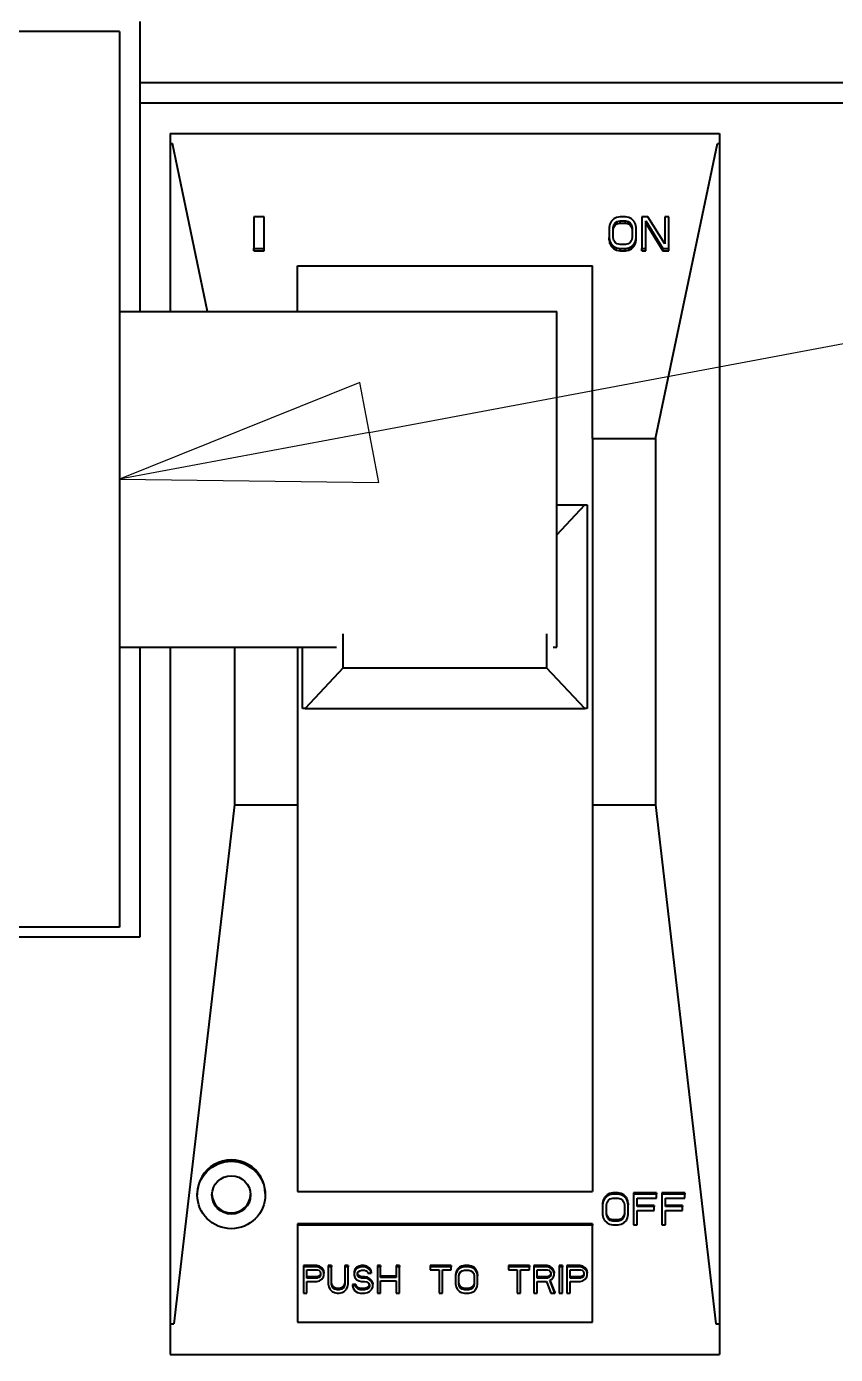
# Model space of a CAD drawing. Header units: millimetres. Extents: x 0 to 5945, y 0 to 4205.
# Drawn here: x 1846.2 to 1885.9, y 522.6 to 587.9 of the extents above; entities that cross this region are included whole.
import ezdxf

# ---------------------------------------------------------------- set-up
doc = ezdxf.new("R2010")
doc.units = ezdxf.units.MM
doc.header["$LTSCALE"] = 5
doc.layers.add('가시적인 것(ISO)', color=3, linetype='Continuous', lineweight=40)
doc.layers.add('기호(ISO)', color=5, linetype='Continuous', lineweight=25)

# ---------------------------------------------------------------- blocks, each defined once
blk = doc.blocks.new('품번기호10')
at = {"layer": '기호(ISO)', "color": 7}
for p, q in [((372.604, 113.586), (428.983, 124.166)), ((372.512, 114.077), (370.147, 113.125)), ((372.697, 113.094), (372.512, 114.077)), ((372.604, 113.586), (370.147, 113.125)), ((370.147, 113.125), (372.697, 113.094))]:
    blk.add_line(p, q, dxfattribs=at)
at = {"layer": '기호(ISO)', "color": 7, "flags": 128}
blk.add_lwpolyline([(372.512, 114.077), (370.147, 113.125)], dxfattribs=at)
at = {"layer": '기호(ISO)', "color": 7}
blk.add_solid([(372.512, 114.077), (370.147, 113.125), (372.697, 113.094), (372.512, 114.077)], dxfattribs=at)

msp = doc.modelspace()

# ---------------------------------------------------------------- linework, layer by layer
at = {"layer": '가시적인 것(ISO)'}
for p, q in [((1851.737, 588.123), (1851.737, 573.873)), ((1850.737, 587.623), (1813.533, 587.623)), ((1850.737, 587.623), (1850.737, 543.623)), ((1851.737, 585.123), (1911.737, 585.123)), ((1851.737, 584.123), (1911.737, 584.123)), ((1853.237, 582.623), (1853.237, 582.123)), ((1853.237, 582.623), (1880.237, 582.623)), ((1853.237, 582.123), (1853.237, 573.873)), ((1853.237, 582.123), (1853.342, 582.123)), ((1855.074, 573.873), (1853.342, 582.123)), ((1877.087, 567.623), (1880.132, 582.123)), ((1880.132, 582.123), (1880.237, 582.123)), ((1880.237, 582.623), (1880.237, 582.123)), ((1880.237, 582.123), (1880.237, 524.123)), ((1857.35, 578.527), (1857.35, 576.969)), ((1857.85, 578.527), (1857.35, 578.527)), ((1857.85, 576.969), (1857.85, 578.527)), ((1874.846, 578.162), (1874.812, 577.996)), ((1874.912, 578.295), (1874.846, 578.162)), ((1875.046, 578.427), (1874.912, 578.295)), ((1875.012, 577.996), (1875.046, 578.129)), ((1875.179, 578.494), (1875.046, 578.427)), ((1875.046, 578.129), (1875.112, 578.228)), ((1875.046, 578.015), (1875.046, 578.129)), ((1875.112, 578.228), (1875.212, 578.295)), ((1875.112, 578.115), (1875.112, 578.228)), ((1875.112, 578.115), (1875.212, 578.181)), ((1875.346, 578.527), (1875.179, 578.494)), ((1875.212, 578.295), (1875.346, 578.328)), ((1875.212, 578.181), (1875.212, 578.295)), ((1875.212, 578.181), (1875.346, 578.214)), ((1875.612, 578.527), (1875.346, 578.527)), ((1875.346, 578.328), (1875.612, 578.328)), ((1875.346, 578.214), (1875.346, 578.328)), ((1875.346, 578.214), (1875.612, 578.214)), ((1875.779, 578.494), (1875.612, 578.527)), ((1875.612, 578.328), (1875.746, 578.295)), ((1875.612, 578.214), (1875.612, 578.328)), ((1875.612, 578.214), (1875.746, 578.181)), ((1875.746, 578.295), (1875.846, 578.228)), ((1875.746, 578.181), (1875.746, 578.295)), ((1875.746, 578.181), (1875.846, 578.115)), ((1875.912, 578.427), (1875.779, 578.494)), ((1875.846, 578.228), (1875.912, 578.129)), ((1875.846, 578.115), (1875.846, 578.228)), ((1876.046, 578.295), (1875.912, 578.427)), ((1875.912, 578.129), (1875.946, 577.996)), ((1875.912, 578.015), (1875.912, 578.129)), ((1876.112, 578.162), (1876.046, 578.295)), ((1876.146, 577.996), (1876.112, 578.162)), ((1876.712, 578.527), (1876.412, 578.527)), ((1876.412, 578.527), (1876.412, 576.969)), ((1876.612, 576.969), (1876.612, 578.328)), ((1876.612, 578.328), (1877.446, 576.969)), ((1876.612, 578.214), (1877.446, 576.855)), ((1877.546, 577.201), (1876.712, 578.527)), ((1877.746, 578.527), (1877.546, 578.527)), ((1877.546, 578.527), (1877.546, 577.201)), ((1877.746, 576.969), (1877.746, 578.527)), ((1874.812, 577.996), (1874.812, 577.499)), ((1874.812, 577.499), (1874.846, 577.333)), ((1874.812, 577.385), (1874.812, 577.499)), ((1875.012, 577.883), (1875.046, 578.015)), ((1875.012, 577.499), (1875.012, 577.996)), ((1875.046, 577.366), (1875.012, 577.499)), ((1875.046, 578.015), (1875.112, 578.115)), ((1875.846, 578.115), (1875.912, 578.015)), ((1875.912, 578.015), (1875.946, 577.883)), ((1875.946, 577.499), (1875.912, 577.366)), ((1875.946, 577.996), (1875.946, 577.499)), ((1876.112, 577.333), (1876.146, 577.499)), ((1876.146, 577.499), (1876.146, 577.996)), ((1876.146, 577.385), (1876.146, 577.499)), ((1857.35, 576.855), (1857.35, 576.969)), ((1857.35, 576.969), (1857.85, 576.969)), ((1857.35, 576.855), (1857.85, 576.855)), ((1857.85, 576.855), (1857.85, 576.969)), ((1874.812, 577.385), (1874.846, 577.22)), ((1874.846, 577.333), (1874.912, 577.201)), ((1874.846, 577.22), (1874.846, 577.333)), ((1874.846, 577.22), (1874.912, 577.087)), ((1874.912, 577.201), (1875.046, 577.068)), ((1874.912, 577.087), (1874.912, 577.201)), ((1874.912, 577.087), (1875.046, 576.954)), ((1875.112, 577.267), (1875.046, 577.366)), ((1875.046, 577.068), (1875.179, 577.002)), ((1875.046, 576.954), (1875.046, 577.068)), ((1875.046, 576.954), (1875.179, 576.888)), ((1875.212, 577.201), (1875.112, 577.267)), ((1875.179, 577.002), (1875.346, 576.969)), ((1875.179, 576.888), (1875.179, 577.002)), ((1875.179, 576.888), (1875.346, 576.855)), ((1875.346, 577.168), (1875.212, 577.201)), ((1875.612, 577.168), (1875.346, 577.168)), ((1875.346, 576.969), (1875.612, 576.969)), ((1875.346, 576.855), (1875.346, 576.969)), ((1875.346, 576.855), (1875.612, 576.855)), ((1875.746, 577.201), (1875.612, 577.168)), ((1875.612, 576.969), (1875.779, 577.002)), ((1875.612, 576.855), (1875.612, 576.969)), ((1875.612, 576.855), (1875.779, 576.888)), ((1875.846, 577.267), (1875.746, 577.201)), ((1875.779, 577.002), (1875.912, 577.068)), ((1875.779, 576.888), (1875.779, 577.002)), ((1875.779, 576.888), (1875.912, 576.954)), ((1875.912, 577.366), (1875.846, 577.267)), ((1875.912, 577.068), (1876.046, 577.201)), ((1875.912, 576.954), (1876.046, 577.087)), ((1875.912, 576.954), (1875.912, 577.068)), ((1876.046, 577.201), (1876.112, 577.333)), ((1876.046, 577.087), (1876.112, 577.22)), ((1876.046, 577.087), (1876.046, 577.201)), ((1876.112, 577.22), (1876.146, 577.385)), ((1876.112, 577.22), (1876.112, 577.333)), ((1876.412, 576.969), (1876.612, 576.969)), ((1876.412, 576.855), (1876.412, 576.969)), ((1876.412, 576.855), (1876.612, 576.855)), ((1876.612, 576.855), (1876.612, 576.969)), ((1877.446, 576.969), (1877.746, 576.969)), ((1877.446, 576.855), (1877.446, 576.969)), ((1877.446, 576.855), (1877.746, 576.855)), ((1877.746, 576.855), (1877.746, 576.969)), ((1859.487, 573.873), (1859.487, 576.123)), ((1859.487, 576.123), (1873.987, 576.123)), ((1873.987, 567.623), (1873.987, 576.123)), ((1850.737, 573.873), (1872.237, 573.873)), ((1872.237, 557.373), (1872.237, 573.873)), ((1873.987, 567.623), (1877.087, 567.623)), ((1873.987, 567.623), (1873.987, 549.623)), ((1877.087, 567.623), (1877.087, 549.623)), ((1872.237, 564.366), (1873.612, 564.366)), ((1872.237, 562.899), (1873.612, 564.366)), ((1873.612, 564.366), (1873.737, 564.366)), ((1873.737, 564.366), (1873.737, 554.366)), ((1861.737, 556.366), (1861.737, 558.04)), ((1871.737, 558.04), (1871.737, 556.366)), ((1850.737, 557.373), (1861.412, 557.373)), ((1851.737, 557.373), (1851.737, 543.123)), ((1853.237, 557.373), (1853.237, 524.123)), ((1856.387, 557.373), (1856.387, 549.623)), ((1859.487, 557.373), (1859.487, 549.623)), ((1859.737, 554.366), (1859.737, 557.373)), ((1872.062, 557.373), (1872.237, 557.373)), ((1861.737, 556.366), (1859.862, 554.366)), ((1861.737, 556.366), (1871.737, 556.366)), ((1873.612, 554.366), (1871.737, 556.366)), ((1859.862, 554.366), (1859.737, 554.366)), ((1859.862, 554.366), (1873.612, 554.366)), ((1873.737, 554.366), (1873.612, 554.366)), ((1856.387, 549.623), (1853.412, 524.123)), ((1856.387, 549.623), (1859.487, 549.623)), ((1859.487, 549.623), (1859.487, 530.623)), ((1873.987, 549.623), (1873.987, 530.623)), ((1873.987, 549.623), (1877.087, 549.623)), ((1877.087, 549.623), (1880.062, 524.123)), ((1850.737, 543.623), (1792.737, 543.623)), ((1851.737, 543.123), (1795.737, 543.123)), ((1854.567, 530.524), (1854.567, 530.459)), ((1857.907, 530.524), (1857.907, 530.459)), ((1859.487, 530.623), (1873.987, 530.623)), ((1874.835, 530.527), (1874.708, 530.462)), ((1874.993, 530.559), (1874.835, 530.527)), ((1874.835, 530.527), (1874.835, 530.462)), ((1874.993, 530.494), (1874.835, 530.462)), ((1875.247, 530.559), (1874.993, 530.559)), ((1874.993, 530.559), (1874.993, 530.494)), ((1875.247, 530.494), (1874.993, 530.494)), ((1875.405, 530.527), (1875.247, 530.559)), ((1875.247, 530.559), (1875.247, 530.494)), ((1875.405, 530.462), (1875.247, 530.494)), ((1875.532, 530.462), (1875.405, 530.527)), ((1875.405, 530.527), (1875.405, 530.462)), ((1877.147, 530.559), (1876.007, 530.559)), ((1876.007, 530.559), (1876.007, 530.494)), ((1877.147, 530.494), (1876.007, 530.494)), ((1876.007, 530.494), (1876.007, 528.987)), ((1877.147, 530.559), (1877.147, 530.494)), ((1877.147, 530.302), (1877.147, 530.494)), ((1878.54, 530.559), (1877.4, 530.559)), ((1877.4, 530.559), (1877.4, 530.494)), ((1878.54, 530.494), (1877.4, 530.494)), ((1877.4, 530.494), (1877.4, 528.987)), ((1878.54, 530.559), (1878.54, 530.494)), ((1878.54, 530.302), (1878.54, 530.494)), ((1874.518, 530.206), (1874.487, 530.046)), ((1874.518, 530.142), (1874.487, 529.981)), ((1874.487, 530.046), (1874.487, 529.981)), ((1874.487, 529.981), (1874.487, 529.5)), ((1874.582, 530.334), (1874.518, 530.206)), ((1874.582, 530.27), (1874.518, 530.142)), ((1874.518, 530.206), (1874.518, 530.142)), ((1874.708, 530.462), (1874.582, 530.334)), ((1874.708, 530.398), (1874.582, 530.27)), ((1874.582, 530.334), (1874.582, 530.27)), ((1874.677, 529.981), (1874.708, 530.11)), ((1874.677, 529.5), (1874.677, 529.981)), ((1874.835, 530.462), (1874.708, 530.398)), ((1874.708, 530.462), (1874.708, 530.398)), ((1874.708, 530.11), (1874.772, 530.206)), ((1874.772, 530.206), (1874.867, 530.27)), ((1874.867, 530.27), (1874.993, 530.302)), ((1874.993, 530.302), (1875.247, 530.302)), ((1875.247, 530.302), (1875.373, 530.27)), ((1875.373, 530.27), (1875.468, 530.206)), ((1875.532, 530.398), (1875.405, 530.462)), ((1875.468, 530.206), (1875.532, 530.11)), ((1875.658, 530.334), (1875.532, 530.462)), ((1875.532, 530.462), (1875.532, 530.398)), ((1875.658, 530.27), (1875.532, 530.398)), ((1875.532, 530.11), (1875.563, 529.981)), ((1875.563, 529.981), (1875.563, 529.5)), ((1875.722, 530.206), (1875.658, 530.334)), ((1875.658, 530.334), (1875.658, 530.27)), ((1875.722, 530.142), (1875.658, 530.27)), ((1875.753, 530.046), (1875.722, 530.206)), ((1875.722, 530.206), (1875.722, 530.142)), ((1875.753, 529.981), (1875.722, 530.142)), ((1875.753, 530.046), (1875.753, 529.981)), ((1875.753, 529.5), (1875.753, 529.981)), ((1876.197, 529.885), (1876.197, 530.302)), ((1876.197, 530.302), (1877.147, 530.302)), ((1877.02, 529.949), (1876.197, 529.949)), ((1877.02, 529.885), (1876.197, 529.885)), ((1877.02, 529.949), (1877.02, 529.885)), ((1877.02, 529.693), (1877.02, 529.885)), ((1877.59, 529.885), (1877.59, 530.302)), ((1877.59, 530.302), (1878.54, 530.302)), ((1878.413, 529.949), (1877.59, 529.949)), ((1878.413, 529.885), (1877.59, 529.885)), ((1878.413, 529.949), (1878.413, 529.885)), ((1878.413, 529.693), (1878.413, 529.885)), ((1874.487, 529.5), (1874.518, 529.34)), ((1874.518, 529.34), (1874.582, 529.211)), ((1874.582, 529.211), (1874.708, 529.083)), ((1874.708, 529.436), (1874.677, 529.564)), ((1874.708, 529.372), (1874.677, 529.5)), ((1874.772, 529.34), (1874.708, 529.436)), ((1874.708, 529.436), (1874.708, 529.372)), ((1874.772, 529.276), (1874.708, 529.372)), ((1874.867, 529.276), (1874.772, 529.34)), ((1874.772, 529.34), (1874.772, 529.276)), ((1874.867, 529.211), (1874.772, 529.276)), ((1874.993, 529.244), (1874.867, 529.276)), ((1874.867, 529.276), (1874.867, 529.211)), ((1874.993, 529.179), (1874.867, 529.211)), ((1875.247, 529.244), (1874.993, 529.244)), ((1874.993, 529.244), (1874.993, 529.179)), ((1875.247, 529.179), (1874.993, 529.179)), ((1875.373, 529.276), (1875.247, 529.244)), ((1875.247, 529.244), (1875.247, 529.179)), ((1875.373, 529.211), (1875.247, 529.179)), ((1875.468, 529.34), (1875.373, 529.276)), ((1875.468, 529.276), (1875.373, 529.211)), ((1875.373, 529.276), (1875.373, 529.211)), ((1875.532, 529.436), (1875.468, 529.34)), ((1875.532, 529.372), (1875.468, 529.276)), ((1875.468, 529.34), (1875.468, 529.276)), ((1875.563, 529.564), (1875.532, 529.436)), ((1875.563, 529.5), (1875.532, 529.372)), ((1875.532, 529.436), (1875.532, 529.372)), ((1875.532, 529.083), (1875.658, 529.211)), ((1875.658, 529.211), (1875.722, 529.34)), ((1875.722, 529.34), (1875.753, 529.5)), ((1876.197, 528.987), (1876.197, 529.693)), ((1876.197, 529.693), (1877.02, 529.693)), ((1877.59, 528.987), (1877.59, 529.693)), ((1877.59, 529.693), (1878.413, 529.693)), ((1873.987, 529.036), (1859.487, 529.036)), ((1859.487, 529.036), (1859.487, 528.972)), ((1859.487, 528.972), (1859.487, 524.212)), ((1873.987, 528.972), (1859.487, 528.972)), ((1873.987, 529.036), (1873.987, 528.972)), ((1873.987, 524.212), (1873.987, 528.972)), ((1874.708, 529.083), (1874.835, 529.019)), ((1874.835, 529.019), (1874.993, 528.987)), ((1874.993, 528.987), (1875.247, 528.987)), ((1875.247, 528.987), (1875.405, 529.019)), ((1875.405, 529.019), (1875.532, 529.083)), ((1876.007, 528.987), (1876.197, 528.987)), ((1877.4, 528.987), (1877.59, 528.987)), ((1860.437, 526.989), (1859.787, 526.989)), ((1859.787, 526.989), (1859.787, 526.924)), ((1859.787, 526.924), (1859.787, 525.635)), ((1860.437, 526.924), (1859.787, 526.924)), ((1859.949, 526.376), (1859.949, 526.787)), ((1859.949, 526.787), (1860.464, 526.787)), ((1860.572, 526.961), (1860.437, 526.989)), ((1860.437, 526.989), (1860.437, 526.924)), ((1860.572, 526.897), (1860.437, 526.924)), ((1860.464, 526.787), (1860.545, 526.76)), ((1860.545, 526.76), (1860.599, 526.705)), ((1860.68, 526.879), (1860.572, 526.961)), ((1860.572, 526.961), (1860.572, 526.897)), ((1860.68, 526.815), (1860.572, 526.897)), ((1860.599, 526.705), (1860.626, 526.623)), ((1860.626, 526.605), (1860.599, 526.522)), ((1860.626, 526.623), (1860.626, 526.54)), ((1860.762, 526.769), (1860.68, 526.879)), ((1860.68, 526.879), (1860.68, 526.815)), ((1860.762, 526.705), (1860.68, 526.815)), ((1860.789, 526.687), (1860.762, 526.769)), ((1860.762, 526.769), (1860.762, 526.705)), ((1860.789, 526.623), (1860.762, 526.705)), ((1860.789, 526.687), (1860.789, 526.623)), ((1860.789, 526.513), (1860.789, 526.623)), ((1861.168, 526.989), (1861.005, 526.989)), ((1861.005, 526.989), (1861.005, 526.924)), ((1861.168, 526.924), (1861.005, 526.924)), ((1861.005, 526.924), (1861.005, 526.074)), ((1861.168, 526.989), (1861.168, 526.924)), ((1861.168, 526.074), (1861.168, 526.924)), ((1861.98, 526.989), (1861.818, 526.989)), ((1861.818, 526.989), (1861.818, 526.924)), ((1861.98, 526.924), (1861.818, 526.924)), ((1861.818, 526.924), (1861.818, 526.074)), ((1861.98, 526.989), (1861.98, 526.924)), ((1861.98, 526.074), (1861.98, 526.924)), ((1862.305, 526.797), (1862.278, 526.687)), ((1862.305, 526.732), (1862.278, 526.623)), ((1862.278, 526.687), (1862.278, 526.623)), ((1862.278, 526.623), (1862.278, 526.513)), ((1862.414, 526.906), (1862.305, 526.797)), ((1862.414, 526.842), (1862.305, 526.732)), ((1862.305, 526.797), (1862.305, 526.732)), ((1862.522, 526.961), (1862.414, 526.906)), ((1862.414, 526.906), (1862.414, 526.842)), ((1862.522, 526.897), (1862.414, 526.842)), ((1862.441, 526.595), (1862.468, 526.677)), ((1862.441, 526.54), (1862.441, 526.595)), ((1862.468, 526.522), (1862.442, 526.6)), ((1862.468, 526.677), (1862.549, 526.732)), ((1862.63, 526.989), (1862.522, 526.961)), ((1862.522, 526.961), (1862.522, 526.897)), ((1862.63, 526.924), (1862.522, 526.897)), ((1862.549, 526.732), (1862.63, 526.76)), ((1862.766, 526.989), (1862.63, 526.989)), ((1862.63, 526.989), (1862.63, 526.924)), ((1862.766, 526.924), (1862.63, 526.924)), ((1862.63, 526.76), (1862.793, 526.76)), ((1862.901, 526.961), (1862.766, 526.989)), ((1862.766, 526.989), (1862.766, 526.924)), ((1862.901, 526.897), (1862.766, 526.924)), ((1862.793, 526.76), (1862.874, 526.732)), ((1862.874, 526.732), (1862.928, 526.677)), ((1863.01, 526.879), (1862.901, 526.961)), ((1862.901, 526.961), (1862.901, 526.897)), ((1863.01, 526.815), (1862.901, 526.897)), ((1862.928, 526.677), (1862.955, 526.623)), ((1862.955, 526.623), (1863.118, 526.623)), ((1863.091, 526.769), (1863.01, 526.879)), ((1863.01, 526.879), (1863.01, 526.815)), ((1863.091, 526.705), (1863.01, 526.815)), ((1863.118, 526.687), (1863.091, 526.769)), ((1863.091, 526.769), (1863.091, 526.705)), ((1863.118, 526.623), (1863.091, 526.705)), ((1863.118, 526.687), (1863.118, 526.623)), ((1863.578, 526.989), (1863.416, 526.989)), ((1863.416, 526.989), (1863.416, 526.924)), ((1863.578, 526.924), (1863.416, 526.924)), ((1863.416, 526.924), (1863.416, 525.635)), ((1863.578, 526.989), (1863.578, 526.924)), ((1863.578, 526.403), (1863.578, 526.924)), ((1864.499, 526.989), (1864.337, 526.989)), ((1864.337, 526.989), (1864.337, 526.924)), ((1864.499, 526.924), (1864.337, 526.924)), ((1864.337, 526.924), (1864.337, 526.403)), ((1864.499, 526.989), (1864.499, 526.924)), ((1864.499, 525.635), (1864.499, 526.924)), ((1867.045, 526.989), (1866.016, 526.989)), ((1866.016, 526.989), (1866.016, 526.924)), ((1867.045, 526.924), (1866.016, 526.924)), ((1866.016, 526.924), (1866.016, 526.787)), ((1866.016, 526.787), (1866.449, 526.787)), ((1866.449, 526.787), (1866.449, 525.635)), ((1866.612, 525.635), (1866.612, 526.787)), ((1866.612, 526.787), (1867.045, 526.787)), ((1867.045, 526.989), (1867.045, 526.924)), ((1867.045, 526.787), (1867.045, 526.924)), ((1867.289, 526.687), (1867.262, 526.55)), ((1867.289, 526.623), (1867.262, 526.485)), ((1867.343, 526.797), (1867.289, 526.687)), ((1867.343, 526.732), (1867.289, 526.623)), ((1867.289, 526.687), (1867.289, 526.623)), ((1867.451, 526.906), (1867.343, 526.797)), ((1867.451, 526.842), (1867.343, 526.732)), ((1867.343, 526.797), (1867.343, 526.732)), ((1867.424, 526.485), (1867.451, 526.595)), ((1867.56, 526.961), (1867.451, 526.906)), ((1867.451, 526.906), (1867.451, 526.842)), ((1867.56, 526.897), (1867.451, 526.842)), ((1867.451, 526.595), (1867.505, 526.677)), ((1867.505, 526.677), (1867.587, 526.732)), ((1867.695, 526.989), (1867.56, 526.961)), ((1867.56, 526.961), (1867.56, 526.897)), ((1867.695, 526.924), (1867.56, 526.897)), ((1867.587, 526.732), (1867.695, 526.76)), ((1867.912, 526.989), (1867.695, 526.989)), ((1867.695, 526.989), (1867.695, 526.924)), ((1867.912, 526.924), (1867.695, 526.924)), ((1867.695, 526.76), (1867.912, 526.76)), ((1868.047, 526.961), (1867.912, 526.989)), ((1867.912, 526.989), (1867.912, 526.924)), ((1868.047, 526.897), (1867.912, 526.924)), ((1867.912, 526.76), (1868.02, 526.732)), ((1868.02, 526.732), (1868.101, 526.677)), ((1868.155, 526.906), (1868.047, 526.961)), ((1868.047, 526.961), (1868.047, 526.897)), ((1868.155, 526.842), (1868.047, 526.897)), ((1868.101, 526.677), (1868.155, 526.595)), ((1868.264, 526.797), (1868.155, 526.906)), ((1868.155, 526.906), (1868.155, 526.842)), ((1868.264, 526.732), (1868.155, 526.842)), ((1868.155, 526.595), (1868.183, 526.485)), ((1868.318, 526.687), (1868.264, 526.797)), ((1868.264, 526.797), (1868.264, 526.732)), ((1868.318, 526.623), (1868.264, 526.732)), ((1868.345, 526.55), (1868.318, 526.687)), ((1868.318, 526.687), (1868.318, 526.623)), ((1868.345, 526.485), (1868.318, 526.623)), ((1870.891, 526.989), (1869.862, 526.989)), ((1869.862, 526.989), (1869.862, 526.924)), ((1870.891, 526.924), (1869.862, 526.924)), ((1869.862, 526.924), (1869.862, 526.787)), ((1869.862, 526.787), (1870.295, 526.787)), ((1870.295, 526.787), (1870.295, 525.635)), ((1870.458, 525.635), (1870.458, 526.787)), ((1870.458, 526.787), (1870.891, 526.787)), ((1870.891, 526.989), (1870.891, 526.924)), ((1870.891, 526.787), (1870.891, 526.924)), ((1871.758, 526.989), (1871.108, 526.989)), ((1871.108, 526.989), (1871.108, 526.924)), ((1871.758, 526.924), (1871.108, 526.924)), ((1871.108, 526.924), (1871.108, 525.635)), ((1871.27, 526.376), (1871.27, 526.787)), ((1871.27, 526.787), (1871.785, 526.787)), ((1871.893, 526.961), (1871.758, 526.989)), ((1871.758, 526.989), (1871.758, 526.924)), ((1871.893, 526.897), (1871.758, 526.924)), ((1871.785, 526.787), (1871.866, 526.76)), ((1871.866, 526.76), (1871.92, 526.705)), ((1872.001, 526.879), (1871.893, 526.961)), ((1871.893, 526.961), (1871.893, 526.897)), ((1872.001, 526.815), (1871.893, 526.897)), ((1871.92, 526.705), (1871.947, 526.623)), ((1871.947, 526.605), (1871.92, 526.522)), ((1871.947, 526.623), (1871.947, 526.54)), ((1872.083, 526.769), (1872.001, 526.879)), ((1872.001, 526.879), (1872.001, 526.815)), ((1872.083, 526.705), (1872.001, 526.815)), ((1872.11, 526.687), (1872.083, 526.769)), ((1872.083, 526.769), (1872.083, 526.705)), ((1872.11, 526.623), (1872.083, 526.705)), ((1872.11, 526.687), (1872.11, 526.623)), ((1872.11, 526.513), (1872.11, 526.623)), ((1872.516, 526.989), (1872.353, 526.989)), ((1872.353, 526.989), (1872.353, 526.924)), ((1872.516, 526.924), (1872.353, 526.924)), ((1872.353, 526.924), (1872.353, 525.635)), ((1872.516, 526.989), (1872.516, 526.924)), ((1872.516, 525.635), (1872.516, 526.924)), ((1873.383, 526.989), (1872.733, 526.989)), ((1872.733, 526.989), (1872.733, 526.924)), ((1873.383, 526.924), (1872.733, 526.924)), ((1872.733, 526.924), (1872.733, 525.635)), ((1872.895, 526.376), (1872.895, 526.787)), ((1872.895, 526.787), (1873.41, 526.787)), ((1873.518, 526.961), (1873.383, 526.989)), ((1873.383, 526.989), (1873.383, 526.924)), ((1873.518, 526.897), (1873.383, 526.924)), ((1873.41, 526.787), (1873.491, 526.76)), ((1873.491, 526.76), (1873.545, 526.705)), ((1873.626, 526.879), (1873.518, 526.961)), ((1873.518, 526.961), (1873.518, 526.897)), ((1873.626, 526.815), (1873.518, 526.897)), ((1873.545, 526.705), (1873.572, 526.623)), ((1873.572, 526.605), (1873.545, 526.522)), ((1873.572, 526.623), (1873.572, 526.54)), ((1873.708, 526.769), (1873.626, 526.879)), ((1873.626, 526.879), (1873.626, 526.815)), ((1873.708, 526.705), (1873.626, 526.815)), ((1873.735, 526.687), (1873.708, 526.769)), ((1873.708, 526.769), (1873.708, 526.705)), ((1873.735, 526.623), (1873.708, 526.705)), ((1873.735, 526.687), (1873.735, 526.623)), ((1873.735, 526.513), (1873.735, 526.623)), ((1860.464, 526.44), (1859.949, 526.44)), ((1860.464, 526.376), (1859.949, 526.376)), ((1859.949, 526.211), (1860.437, 526.211)), ((1859.949, 525.635), (1859.949, 526.211)), ((1860.437, 526.211), (1860.572, 526.239)), ((1860.545, 526.467), (1860.464, 526.44)), ((1860.464, 526.44), (1860.464, 526.376)), ((1860.545, 526.403), (1860.464, 526.376)), ((1860.599, 526.522), (1860.545, 526.467)), ((1860.545, 526.467), (1860.545, 526.403)), ((1860.599, 526.458), (1860.545, 526.403)), ((1860.572, 526.239), (1860.68, 526.321)), ((1860.626, 526.54), (1860.599, 526.458)), ((1860.599, 526.522), (1860.599, 526.458)), ((1860.68, 526.321), (1860.762, 526.431)), ((1860.762, 526.431), (1860.789, 526.513)), ((1861.005, 526.074), (1861.033, 525.937)), ((1861.033, 525.937), (1861.087, 525.827)), ((1861.195, 526.028), (1861.168, 526.138)), ((1861.195, 525.964), (1861.168, 526.074)), ((1861.249, 525.946), (1861.195, 526.028)), ((1861.195, 526.028), (1861.195, 525.964)), ((1861.249, 525.882), (1861.195, 525.964)), ((1861.33, 525.891), (1861.249, 525.946)), ((1861.249, 525.946), (1861.249, 525.882)), ((1861.737, 525.946), (1861.655, 525.891)), ((1861.791, 526.028), (1861.737, 525.946)), ((1861.791, 525.964), (1861.737, 525.882)), ((1861.737, 525.946), (1861.737, 525.882)), ((1861.818, 526.138), (1861.791, 526.028)), ((1861.818, 526.074), (1861.791, 525.964)), ((1861.791, 526.028), (1861.791, 525.964)), ((1861.899, 525.827), (1861.953, 525.937)), ((1861.953, 525.937), (1861.98, 526.074)), ((1862.36, 526.056), (1862.197, 526.056)), ((1862.197, 526.056), (1862.197, 525.992)), ((1862.36, 525.992), (1862.197, 525.992)), ((1862.197, 525.992), (1862.224, 525.882)), ((1862.278, 526.513), (1862.305, 526.403)), ((1862.305, 526.403), (1862.414, 526.293)), ((1862.387, 525.974), (1862.36, 526.056)), ((1862.36, 526.056), (1862.36, 525.992)), ((1862.387, 525.909), (1862.36, 525.992)), ((1862.468, 525.891), (1862.387, 525.974)), ((1862.387, 525.974), (1862.387, 525.909)), ((1862.414, 526.293), (1862.522, 526.239)), ((1862.468, 526.458), (1862.441, 526.54)), ((1862.549, 526.467), (1862.468, 526.522)), ((1862.468, 526.522), (1862.468, 526.458)), ((1862.549, 526.403), (1862.468, 526.458)), ((1862.522, 526.239), (1862.63, 526.211)), ((1862.63, 526.44), (1862.549, 526.467)), ((1862.549, 526.467), (1862.549, 526.403)), ((1862.63, 526.376), (1862.549, 526.403)), ((1862.793, 526.44), (1862.63, 526.44)), ((1862.63, 526.44), (1862.63, 526.376)), ((1862.793, 526.376), (1862.63, 526.376)), ((1862.63, 526.211), (1862.793, 526.211)), ((1862.928, 526.413), (1862.793, 526.44)), ((1862.793, 526.44), (1862.793, 526.376)), ((1862.928, 526.348), (1862.793, 526.376)), ((1862.793, 526.211), (1862.901, 526.184)), ((1862.901, 526.184), (1862.983, 526.129)), ((1862.983, 525.946), (1862.901, 525.891)), ((1863.037, 526.358), (1862.928, 526.413)), ((1862.928, 526.413), (1862.928, 526.348)), ((1863.037, 526.293), (1862.928, 526.348)), ((1862.983, 526.129), (1863.037, 526.046)), ((1863.037, 526.028), (1862.983, 525.946)), ((1863.037, 525.964), (1862.983, 525.882)), ((1862.983, 525.946), (1862.983, 525.882)), ((1863.145, 526.248), (1863.037, 526.358)), ((1863.037, 526.358), (1863.037, 526.293)), ((1863.145, 526.184), (1863.037, 526.293)), ((1863.037, 526.046), (1863.037, 525.964)), ((1863.199, 526.138), (1863.145, 526.248)), ((1863.145, 526.248), (1863.145, 526.184)), ((1863.199, 526.074), (1863.145, 526.184)), ((1863.145, 525.827), (1863.199, 525.937)), ((1863.199, 526.138), (1863.199, 526.074)), ((1863.199, 525.937), (1863.199, 526.074)), ((1864.337, 526.467), (1863.578, 526.467)), ((1864.337, 526.403), (1863.578, 526.403)), ((1863.578, 525.635), (1863.578, 526.239)), ((1863.578, 526.239), (1864.337, 526.239)), ((1864.337, 526.239), (1864.337, 525.635)), ((1867.262, 526.55), (1867.262, 526.485)), ((1867.262, 526.485), (1867.262, 526.074)), ((1867.262, 526.074), (1867.289, 525.937)), ((1867.289, 525.937), (1867.343, 525.827)), ((1867.424, 526.074), (1867.424, 526.485)), ((1867.451, 526.028), (1867.424, 526.138)), ((1867.451, 525.964), (1867.424, 526.074)), ((1867.505, 525.946), (1867.451, 526.028)), ((1867.451, 526.028), (1867.451, 525.964)), ((1867.505, 525.882), (1867.451, 525.964)), ((1867.587, 525.891), (1867.505, 525.946)), ((1867.505, 525.946), (1867.505, 525.882)), ((1868.101, 525.946), (1868.02, 525.891)), ((1868.155, 526.028), (1868.101, 525.946)), ((1868.155, 525.964), (1868.101, 525.882)), ((1868.101, 525.946), (1868.101, 525.882)), ((1868.183, 526.138), (1868.155, 526.028)), ((1868.183, 526.074), (1868.155, 525.964)), ((1868.155, 526.028), (1868.155, 525.964)), ((1868.183, 526.485), (1868.183, 526.074)), ((1868.264, 525.827), (1868.318, 525.937)), ((1868.318, 525.937), (1868.345, 526.074)), ((1868.345, 526.55), (1868.345, 526.485)), ((1868.345, 526.074), (1868.345, 526.485)), ((1871.785, 526.44), (1871.27, 526.44)), ((1871.785, 526.376), (1871.27, 526.376)), ((1871.27, 526.211), (1871.73, 526.211)), ((1871.27, 525.635), (1871.27, 526.211)), ((1871.73, 526.211), (1871.947, 525.635)), ((1871.866, 526.467), (1871.785, 526.44)), ((1871.785, 526.44), (1871.785, 526.376)), ((1871.866, 526.403), (1871.785, 526.376)), ((1871.92, 526.522), (1871.866, 526.467)), ((1871.866, 526.467), (1871.866, 526.403)), ((1871.92, 526.458), (1871.866, 526.403)), ((1871.893, 526.266), (1872.001, 526.321)), ((1872.137, 525.635), (1871.893, 526.266)), ((1872.137, 525.699), (1871.914, 526.276)), ((1871.947, 526.54), (1871.92, 526.458)), ((1871.92, 526.522), (1871.92, 526.458)), ((1872.001, 526.321), (1872.083, 526.431)), ((1872.083, 526.431), (1872.11, 526.513)), ((1873.41, 526.44), (1872.895, 526.44)), ((1873.41, 526.376), (1872.895, 526.376)), ((1872.895, 525.635), (1872.895, 526.211)), ((1872.895, 526.211), (1873.383, 526.211)), ((1873.383, 526.211), (1873.518, 526.239)), ((1873.491, 526.467), (1873.41, 526.44)), ((1873.41, 526.44), (1873.41, 526.376)), ((1873.491, 526.403), (1873.41, 526.376)), ((1873.545, 526.522), (1873.491, 526.467)), ((1873.491, 526.467), (1873.491, 526.403)), ((1873.545, 526.458), (1873.491, 526.403)), ((1873.518, 526.239), (1873.626, 526.321)), ((1873.572, 526.54), (1873.545, 526.458)), ((1873.545, 526.522), (1873.545, 526.458)), ((1873.626, 526.321), (1873.708, 526.431)), ((1873.708, 526.431), (1873.735, 526.513)), ((1859.787, 525.635), (1859.949, 525.635)), ((1861.087, 525.827), (1861.195, 525.717)), ((1861.195, 525.717), (1861.303, 525.662)), ((1861.33, 525.827), (1861.249, 525.882)), ((1861.303, 525.662), (1861.439, 525.635)), ((1861.439, 525.864), (1861.33, 525.891)), ((1861.33, 525.891), (1861.33, 525.827)), ((1861.439, 525.8), (1861.33, 525.827)), ((1861.547, 525.864), (1861.439, 525.864)), ((1861.439, 525.864), (1861.439, 525.8)), ((1861.547, 525.8), (1861.439, 525.8)), ((1861.439, 525.635), (1861.547, 525.635)), ((1861.655, 525.891), (1861.547, 525.864)), ((1861.547, 525.864), (1861.547, 525.8)), ((1861.655, 525.827), (1861.547, 525.8)), ((1861.547, 525.635), (1861.683, 525.662)), ((1861.655, 525.891), (1861.655, 525.827)), ((1861.737, 525.882), (1861.655, 525.827)), ((1861.683, 525.662), (1861.791, 525.717)), ((1861.791, 525.717), (1861.899, 525.827)), ((1862.224, 525.882), (1862.305, 525.745)), ((1862.305, 525.745), (1862.441, 525.662)), ((1862.468, 525.827), (1862.387, 525.909)), ((1862.441, 525.662), (1862.576, 525.635)), ((1862.576, 525.864), (1862.468, 525.891)), ((1862.468, 525.891), (1862.468, 525.827)), ((1862.576, 525.8), (1862.468, 525.827)), ((1862.793, 525.864), (1862.576, 525.864)), ((1862.576, 525.864), (1862.576, 525.8)), ((1862.793, 525.8), (1862.576, 525.8)), ((1862.576, 525.635), (1862.793, 525.635)), ((1862.901, 525.891), (1862.793, 525.864)), ((1862.793, 525.864), (1862.793, 525.8)), ((1862.901, 525.827), (1862.793, 525.8)), ((1862.793, 525.635), (1862.928, 525.662)), ((1862.901, 525.891), (1862.901, 525.827)), ((1862.983, 525.882), (1862.901, 525.827)), ((1862.928, 525.662), (1863.037, 525.717)), ((1863.037, 525.717), (1863.145, 525.827)), ((1863.416, 525.635), (1863.578, 525.635)), ((1864.337, 525.635), (1864.499, 525.635)), ((1866.449, 525.635), (1866.612, 525.635)), ((1867.343, 525.827), (1867.451, 525.717)), ((1867.451, 525.717), (1867.56, 525.662)), ((1867.587, 525.827), (1867.505, 525.882)), ((1867.56, 525.662), (1867.695, 525.635)), ((1867.695, 525.864), (1867.587, 525.891)), ((1867.587, 525.891), (1867.587, 525.827)), ((1867.695, 525.8), (1867.587, 525.827)), ((1867.912, 525.864), (1867.695, 525.864)), ((1867.695, 525.864), (1867.695, 525.8)), ((1867.912, 525.8), (1867.695, 525.8)), ((1867.695, 525.635), (1867.912, 525.635)), ((1868.02, 525.891), (1867.912, 525.864)), ((1867.912, 525.864), (1867.912, 525.8)), ((1868.02, 525.827), (1867.912, 525.8)), ((1867.912, 525.635), (1868.047, 525.662)), ((1868.02, 525.891), (1868.02, 525.827)), ((1868.101, 525.882), (1868.02, 525.827)), ((1868.047, 525.662), (1868.155, 525.717)), ((1868.155, 525.717), (1868.264, 525.827)), ((1870.295, 525.635), (1870.458, 525.635)), ((1871.108, 525.635), (1871.27, 525.635)), ((1871.947, 525.635), (1872.137, 525.635)), ((1872.137, 525.699), (1872.137, 525.635)), ((1872.353, 525.635), (1872.516, 525.635)), ((1872.733, 525.635), (1872.895, 525.635)), ((1853.237, 524.123), (1853.237, 522.623)), ((1853.237, 524.123), (1853.412, 524.123)), ((1859.487, 524.212), (1873.987, 524.212)), ((1880.062, 524.123), (1880.237, 524.123)), ((1880.237, 524.123), (1880.237, 522.623)), ((1853.237, 522.623), (1880.237, 522.623))]:
    msp.add_line(p, q, dxfattribs=at)
for major_axis, start_param, end_param in [((1.67, 0), 0, 3.141593), ((-0.95, 0), 0.03412, 3.107473)]:
    msp.add_ellipse((1856.237, 530.524), major_axis=major_axis, ratio=0.991703, start_param=start_param, end_param=end_param, dxfattribs=at)
for major_axis in [(-1.67, 0), (0.95, 0)]:
    msp.add_ellipse((1856.237, 530.459), major_axis=major_axis, ratio=0.991703, dxfattribs=at)

# ---------------------------------------------------------------- block references
at = {"layer": '기호(ISO)', "xscale": 5, "yscale": 5, "zscale": 5}
msp.add_blockref('품번기호10', (0, 0), dxfattribs=at)

doc.saveas('drawing.dxf')
